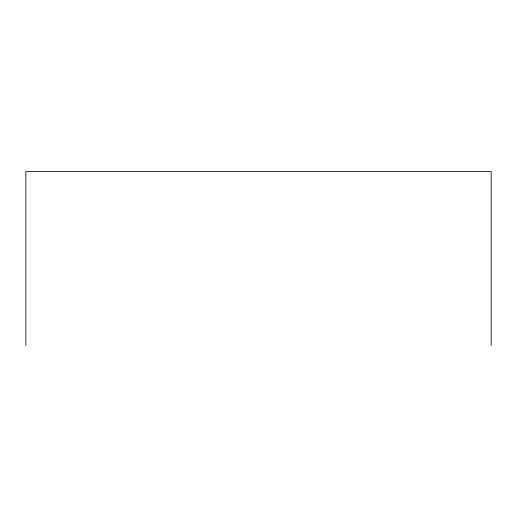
<?xml version="1.0" encoding="UTF-8"?>
<svg xmlns="http://www.w3.org/2000/svg" width="517" height="517" viewBox="0 0 517 517"><rect width="100%" height="100%" fill="white"/><g stroke="black" fill="none" stroke-linecap="round" stroke-linejoin="round"><path stroke-width="0.78" d="M491.15 345.44L491.15 171.56L25.85 171.56L25.85 345.44"/></g></svg>
